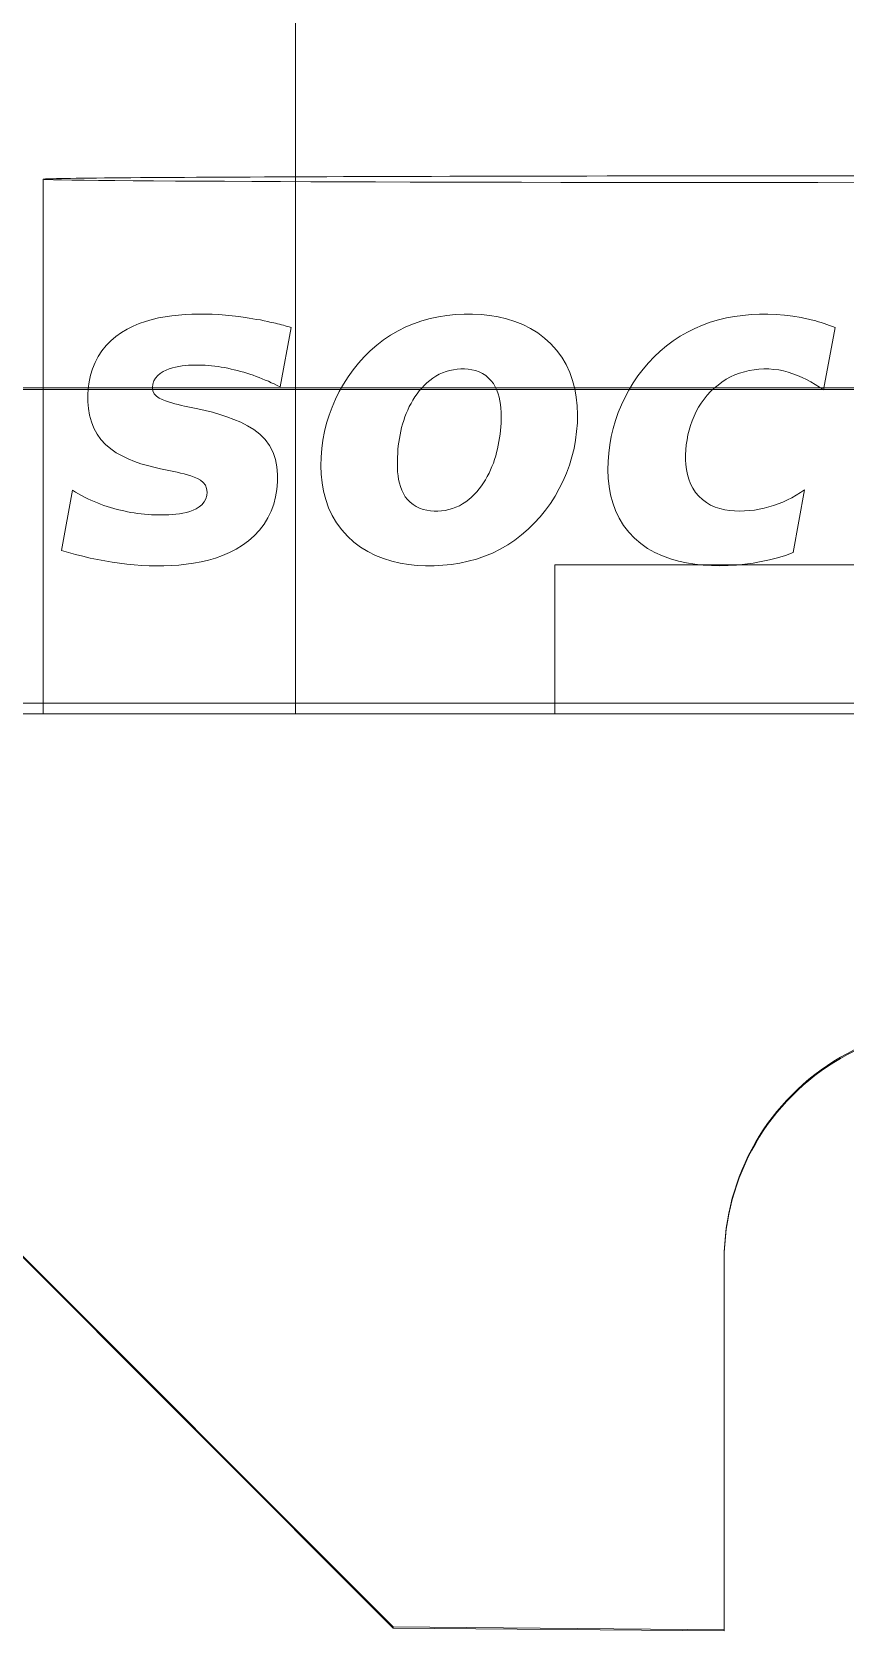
# Model space of a CAD drawing. Header units: millimetres. Extents: x 37984 to 70752, y 14140 to 37584.
# Drawn here: x 45866.9 to 45874.59, y 28242.74 to 28257.84 of the extents above; entities that cross this region are included whole.
import ezdxf

# ---------------------------------------------------------------- set-up
doc = ezdxf.new("R2010")
doc.units = ezdxf.units.MM
doc.layers.add('000-PI-Oprema', color=30, linetype='Continuous', lineweight=5)

# ---------------------------------------------------------------- blocks, each defined once
blk = doc.blocks.new('DELTA IP 30 - 47506030')
at = {"layer": '000-PI-Oprema'}
for p, q in [((47323.898, 28608.374), (47323.898, 28634.374)), ((47323.911, 28608.374), (47323.911, 28634.374)), ((47326.873, 28608.474), (47326.873, 28634.274)), ((47326.973, 28634.374), (47326.973, 28608.374)), ((47325.568, 28617.574), (47325.568, 28625.174)), ((47323.307, 28620.17), (47323.317, 28620.196)), ((47323.317, 28620.196), (47323.326, 28620.222)), ((47323.326, 28620.222), (47323.916, 28620.112)), ((47323.326, 28620.222), (47323.326, 28620.222)), ((47323.326, 28620.222), (47323.326, 28620.222)), ((47323.326, 28620.222), (47323.326, 28620.222)), ((47323.326, 28620.222), (47323.326, 28620.222)), ((47323.326, 28620.222), (47323.326, 28620.222)), ((47323.326, 28620.222), (47323.326, 28620.222)), ((47323.326, 28620.222), (47323.326, 28620.222)), ((47323.265, 28620.039), (47323.269, 28620.052)), ((47323.269, 28620.052), (47323.273, 28620.066)), ((47323.273, 28620.066), (47323.281, 28620.092)), ((47323.273, 28620.066), (47323.273, 28620.066)), ((47323.273, 28620.066), (47323.273, 28620.066)), ((47323.273, 28620.066), (47323.273, 28620.066)), ((47323.273, 28620.066), (47323.273, 28620.066)), ((47323.273, 28620.066), (47323.273, 28620.066)), ((47323.273, 28620.066), (47323.273, 28620.066)), ((47323.281, 28620.092), (47323.289, 28620.118)), ((47323.289, 28620.118), (47323.298, 28620.144)), ((47323.298, 28620.144), (47323.307, 28620.17)), ((47323.89, 28620.074), (47323.865, 28620.034)), ((47323.916, 28620.112), (47323.89, 28620.074)), ((47323.916, 28620.112), (47323.916, 28620.112)), ((47323.916, 28620.112), (47323.916, 28620.112)), ((47323.916, 28620.112), (47323.916, 28620.112)), ((47323.916, 28620.112), (47323.916, 28620.112)), ((47323.916, 28620.112), (47323.916, 28620.112)), ((47323.916, 28620.112), (47323.916, 28620.112)), ((47323.916, 28620.112), (47323.916, 28620.112)), ((47323.219, 28619.823), (47323.233, 28619.9)), ((47323.233, 28619.9), (47323.235, 28619.914)), ((47323.233, 28619.9), (47323.233, 28619.9)), ((47323.233, 28619.9), (47323.233, 28619.9)), ((47323.233, 28619.9), (47323.233, 28619.9)), ((47323.233, 28619.9), (47323.233, 28619.9)), ((47323.233, 28619.9), (47323.233, 28619.9)), ((47323.233, 28619.9), (47323.233, 28619.9)), ((47323.233, 28619.9), (47323.233, 28619.9)), ((47323.235, 28619.914), (47323.238, 28619.928)), ((47323.238, 28619.928), (47323.241, 28619.942)), ((47323.241, 28619.942), (47323.244, 28619.956)), ((47323.244, 28619.956), (47323.247, 28619.97)), ((47323.247, 28619.97), (47323.251, 28619.984)), ((47323.251, 28619.984), (47323.254, 28619.997)), ((47323.251, 28619.984), (47323.251, 28619.984)), ((47323.251, 28619.984), (47323.251, 28619.984)), ((47323.251, 28619.984), (47323.251, 28619.984)), ((47323.251, 28619.984), (47323.251, 28619.984)), ((47323.251, 28619.984), (47323.251, 28619.984)), ((47323.251, 28619.984), (47323.251, 28619.984)), ((47323.254, 28619.997), (47323.258, 28620.011)), ((47323.258, 28620.011), (47323.261, 28620.025)), ((47323.261, 28620.025), (47323.265, 28620.039)), ((47323.799, 28619.911), (47323.78, 28619.868)), ((47323.819, 28619.953), (47323.799, 28619.911)), ((47323.841, 28619.994), (47323.819, 28619.953)), ((47323.865, 28620.034), (47323.841, 28619.994)), ((47324.86, 28619.933), (47325.452, 28619.827)), ((47324.886, 28619.894), (47324.86, 28619.933)), ((47324.86, 28619.933), (47324.86, 28619.933)), ((47324.86, 28619.933), (47324.86, 28619.933)), ((47324.86, 28619.933), (47324.86, 28619.933)), ((47324.86, 28619.933), (47324.86, 28619.933)), ((47324.86, 28619.933), (47324.86, 28619.933)), ((47324.86, 28619.933), (47324.86, 28619.933)), ((47324.86, 28619.933), (47324.86, 28619.933)), ((47324.911, 28619.854), (47324.886, 28619.894)), ((47323.203, 28619.666), (47323.21, 28619.745)), ((47323.21, 28619.745), (47323.219, 28619.823)), ((47323.749, 28619.78), (47323.737, 28619.735)), ((47323.763, 28619.824), (47323.749, 28619.78)), ((47323.78, 28619.868), (47323.763, 28619.824)), ((47324.934, 28619.813), (47324.911, 28619.854)), ((47324.955, 28619.771), (47324.934, 28619.813)), ((47324.975, 28619.729), (47324.955, 28619.771)), ((47325.452, 28619.827), (47325.478, 28619.753)), ((47325.452, 28619.827), (47325.452, 28619.827)), ((47325.452, 28619.827), (47325.452, 28619.827)), ((47325.452, 28619.827), (47325.452, 28619.827)), ((47325.452, 28619.827), (47325.452, 28619.827)), ((47325.452, 28619.827), (47325.452, 28619.827)), ((47325.452, 28619.827), (47325.452, 28619.827)), ((47325.452, 28619.827), (47325.452, 28619.827)), ((47325.478, 28619.753), (47325.5, 28619.677)), ((47323.201, 28619.587), (47323.203, 28619.666)), ((47323.722, 28619.643), (47323.718, 28619.596)), ((47323.718, 28619.596), (47323.718, 28619.549)), ((47323.728, 28619.689), (47323.722, 28619.643)), ((47323.737, 28619.735), (47323.728, 28619.689)), ((47324.992, 28619.685), (47324.975, 28619.729)), ((47325.008, 28619.641), (47324.992, 28619.685)), ((47325.021, 28619.596), (47325.008, 28619.641)), ((47325.033, 28619.551), (47325.021, 28619.596)), ((47325.5, 28619.677), (47325.52, 28619.601)), ((47325.52, 28619.601), (47325.537, 28619.524)), ((47323.201, 28619.508), (47323.201, 28619.587)), ((47323.205, 28619.429), (47323.201, 28619.508)), ((47323.718, 28619.549), (47323.72, 28619.503)), ((47323.72, 28619.503), (47323.725, 28619.456)), ((47323.725, 28619.456), (47323.733, 28619.41)), ((47325.043, 28619.505), (47325.033, 28619.551)), ((47325.05, 28619.459), (47325.043, 28619.505)), ((47325.056, 28619.413), (47325.05, 28619.459)), ((47325.537, 28619.524), (47325.551, 28619.447)), ((47325.551, 28619.447), (47325.562, 28619.369)), ((47323.213, 28619.351), (47323.205, 28619.429)), ((47323.223, 28619.273), (47323.213, 28619.351)), ((47323.733, 28619.41), (47323.744, 28619.365)), ((47323.744, 28619.365), (47323.758, 28619.32)), ((47323.758, 28619.32), (47323.774, 28619.276)), ((47325.059, 28619.366), (47325.056, 28619.413)), ((47325.06, 28619.319), (47325.059, 28619.366)), ((47325.059, 28619.272), (47325.06, 28619.319)), ((47325.562, 28619.369), (47325.57, 28619.291)), ((47325.57, 28619.291), (47325.575, 28619.212)), ((47323.237, 28619.196), (47323.223, 28619.273)), ((47323.255, 28619.119), (47323.237, 28619.196)), ((47323.774, 28619.276), (47323.794, 28619.234)), ((47323.794, 28619.234), (47323.816, 28619.193)), ((47323.816, 28619.193), (47323.842, 28619.153)), ((47323.842, 28619.153), (47323.87, 28619.116)), ((47325.037, 28619.134), (47325.048, 28619.18)), ((47325.048, 28619.18), (47325.055, 28619.226)), ((47325.055, 28619.226), (47325.059, 28619.272)), ((47325.575, 28619.212), (47325.577, 28619.134)), ((47332.132, 28619.174), (47332.122, 28619.174)), ((47332.132, 28619.174), (47335.632, 28619.174)), ((47335.594, 28616.046), (47335.622, 28619.174)), ((47335.632, 28619.174), (47335.605, 28616.046)), ((47323.278, 28619.043), (47323.255, 28619.119)), ((47323.304, 28618.969), (47323.278, 28619.043)), ((47323.87, 28619.116), (47323.9, 28619.08)), ((47323.9, 28619.08), (47323.932, 28619.046)), ((47323.932, 28619.046), (47323.966, 28619.014)), ((47323.966, 28619.014), (47324.003, 28618.984)), ((47324.003, 28618.984), (47324.041, 28618.957)), ((47324.952, 28618.968), (47324.98, 28619.006)), ((47324.98, 28619.006), (47325.003, 28619.046)), ((47325.003, 28619.046), (47325.022, 28619.089)), ((47325.022, 28619.089), (47325.037, 28619.134)), ((47325.575, 28619.055), (47325.571, 28618.976)), ((47325.577, 28619.134), (47325.575, 28619.055)), ((47323.335, 28618.896), (47323.304, 28618.969)), ((47323.37, 28618.826), (47323.335, 28618.896)), ((47324.041, 28618.957), (47324.08, 28618.932)), ((47324.08, 28618.932), (47324.121, 28618.909)), ((47324.121, 28618.909), (47324.163, 28618.889)), ((47324.163, 28618.889), (47324.207, 28618.871)), ((47324.207, 28618.871), (47324.251, 28618.855)), ((47324.251, 28618.855), (47324.296, 28618.842)), ((47324.296, 28618.842), (47324.341, 28618.831)), ((47324.714, 28618.826), (47324.76, 28618.839)), ((47324.76, 28618.839), (47324.803, 28618.856)), ((47324.803, 28618.856), (47324.845, 28618.877)), ((47324.845, 28618.877), (47324.884, 28618.903)), ((47324.884, 28618.903), (47324.92, 28618.933)), ((47324.92, 28618.933), (47324.952, 28618.968)), ((47325.562, 28618.897), (47325.55, 28618.819)), ((47325.571, 28618.976), (47325.562, 28618.897)), ((47323.409, 28618.758), (47323.37, 28618.826)), ((47323.453, 28618.692), (47323.409, 28618.758)), ((47323.5, 28618.629), (47323.453, 28618.692)), ((47324.341, 28618.831), (47324.387, 28618.823)), ((47324.387, 28618.823), (47324.434, 28618.816)), ((47324.434, 28618.816), (47324.481, 28618.812)), ((47324.481, 28618.812), (47324.528, 28618.81)), ((47324.528, 28618.81), (47324.575, 28618.81)), ((47324.575, 28618.81), (47324.621, 28618.812)), ((47324.621, 28618.812), (47324.668, 28618.817)), ((47324.668, 28618.817), (47324.714, 28618.826)), ((47325.533, 28618.742), (47325.511, 28618.666)), ((47325.55, 28618.819), (47325.533, 28618.742)), ((47323.551, 28618.569), (47323.5, 28618.629)), ((47323.605, 28618.512), (47323.551, 28618.569)), ((47325.484, 28618.592), (47325.451, 28618.52)), ((47325.511, 28618.666), (47325.484, 28618.592)), ((47323.661, 28618.458), (47323.605, 28618.512)), ((47323.721, 28618.407), (47323.661, 28618.458)), ((47323.784, 28618.359), (47323.721, 28618.407)), ((47325.366, 28618.386), (47325.315, 28618.326)), ((47325.412, 28618.451), (47325.366, 28618.386)), ((47325.451, 28618.52), (47325.412, 28618.451)), ((47323.849, 28618.315), (47323.784, 28618.359)), ((47323.917, 28618.274), (47323.849, 28618.315)), ((47323.986, 28618.237), (47323.917, 28618.274)), ((47324.058, 28618.203), (47323.986, 28618.237)), ((47325.258, 28618.272), (47325.195, 28618.224)), ((47325.315, 28618.326), (47325.258, 28618.272)), ((47324.13, 28618.173), (47324.058, 28618.203)), ((47324.205, 28618.147), (47324.13, 28618.173)), ((47324.28, 28618.125), (47324.205, 28618.147)), ((47324.357, 28618.107), (47324.28, 28618.125)), ((47324.435, 28618.093), (47324.357, 28618.107)), ((47324.513, 28618.083), (47324.435, 28618.093)), ((47324.591, 28618.078), (47324.513, 28618.083)), ((47324.749, 28618.079), (47324.67, 28618.076)), ((47324.828, 28618.087), (47324.749, 28618.079)), ((47324.906, 28618.101), (47324.828, 28618.087)), ((47324.982, 28618.121), (47324.906, 28618.101)), ((47325.056, 28618.148), (47324.982, 28618.121)), ((47325.128, 28618.183), (47325.056, 28618.148)), ((47325.195, 28618.224), (47325.128, 28618.183)), ((47324.67, 28618.076), (47324.591, 28618.078)), ((47323.906, 28617.763), (47323.986, 28617.777)), ((47323.986, 28617.777), (47324.067, 28617.785)), ((47324.067, 28617.785), (47324.147, 28617.788)), ((47324.147, 28617.788), (47324.228, 28617.787)), ((47324.228, 28617.787), (47324.309, 28617.78)), ((47324.309, 28617.78), (47324.389, 28617.77)), ((47323.542, 28617.591), (47323.607, 28617.639)), ((47323.607, 28617.639), (47323.677, 28617.68)), ((47323.677, 28617.68), (47323.751, 28617.715)), ((47323.751, 28617.715), (47323.827, 28617.742)), ((47323.827, 28617.742), (47323.906, 28617.763)), ((47324.389, 28617.77), (47324.469, 28617.755)), ((47324.469, 28617.755), (47324.548, 28617.735)), ((47324.548, 28617.735), (47324.625, 28617.712)), ((47324.625, 28617.712), (47324.701, 28617.684)), ((47324.701, 28617.684), (47324.775, 28617.652)), ((47324.775, 28617.652), (47324.848, 28617.616)), ((47323.378, 28617.412), (47323.427, 28617.477)), ((47323.427, 28617.477), (47323.482, 28617.537)), ((47323.482, 28617.537), (47323.542, 28617.591)), ((47324.848, 28617.616), (47324.919, 28617.576)), ((47324.919, 28617.576), (47324.987, 28617.532)), ((47324.987, 28617.532), (47325.052, 28617.485)), ((47325.052, 28617.485), (47325.115, 28617.434)), ((47325.568, 28617.574), (47325.568, 28617.574)), ((47325.568, 28617.574), (47326.973, 28617.574)), ((47326.973, 28617.574), (47326.973, 28617.574)), ((47323.299, 28617.271), (47323.335, 28617.343)), ((47323.335, 28617.343), (47323.378, 28617.412)), ((47325.115, 28617.434), (47325.175, 28617.379)), ((47325.175, 28617.379), (47325.231, 28617.321)), ((47323.245, 28617.118), (47323.269, 28617.196)), ((47323.269, 28617.196), (47323.299, 28617.271)), ((47325.231, 28617.321), (47325.284, 28617.26)), ((47325.284, 28617.26), (47325.334, 28617.196)), ((47325.334, 28617.196), (47325.378, 28617.129)), ((47323.213, 28616.959), (47323.226, 28617.039)), ((47323.226, 28617.039), (47323.245, 28617.118)), ((47323.919, 28617.026), (47323.888, 28617.011)), ((47323.952, 28617.039), (47323.919, 28617.026)), ((47323.986, 28617.048), (47323.952, 28617.039)), ((47324.02, 28617.055), (47323.986, 28617.048)), ((47324.055, 28617.06), (47324.02, 28617.055)), ((47324.09, 28617.064), (47324.055, 28617.06)), ((47324.125, 28617.066), (47324.09, 28617.064)), ((47324.16, 28617.067), (47324.125, 28617.066)), ((47324.195, 28617.067), (47324.16, 28617.067)), ((47324.23, 28617.066), (47324.195, 28617.067)), ((47324.265, 28617.064), (47324.23, 28617.066)), ((47324.3, 28617.061), (47324.265, 28617.064)), ((47324.335, 28617.057), (47324.3, 28617.061)), ((47324.369, 28617.052), (47324.335, 28617.057)), ((47324.404, 28617.046), (47324.369, 28617.052)), ((47324.438, 28617.04), (47324.404, 28617.046)), ((47324.473, 28617.033), (47324.438, 28617.04)), ((47324.506, 28617.024), (47324.473, 28617.033)), ((47324.54, 28617.015), (47324.506, 28617.024)), ((47325.378, 28617.129), (47325.419, 28617.058)), ((47325.419, 28617.058), (47325.456, 28616.985)), ((47323.201, 28616.797), (47323.205, 28616.878)), ((47323.205, 28616.878), (47323.213, 28616.959)), ((47323.762, 28616.891), (47323.746, 28616.859)), ((47323.781, 28616.921), (47323.762, 28616.891)), ((47323.804, 28616.948), (47323.781, 28616.921)), ((47323.829, 28616.972), (47323.804, 28616.948)), ((47323.857, 28616.993), (47323.829, 28616.972)), ((47323.829, 28616.972), (47323.829, 28616.972)), ((47323.829, 28616.972), (47323.829, 28616.972)), ((47323.829, 28616.972), (47323.829, 28616.972)), ((47323.829, 28616.972), (47323.829, 28616.972)), ((47323.829, 28616.972), (47323.829, 28616.972)), ((47323.829, 28616.972), (47323.829, 28616.972)), ((47323.829, 28616.972), (47323.829, 28616.972)), ((47323.888, 28617.011), (47323.857, 28616.993)), ((47324.574, 28617.005), (47324.54, 28617.015)), ((47324.607, 28616.993), (47324.574, 28617.005)), ((47324.639, 28616.98), (47324.607, 28616.993)), ((47324.672, 28616.967), (47324.639, 28616.98)), ((47324.703, 28616.952), (47324.672, 28616.967)), ((47324.734, 28616.935), (47324.703, 28616.952)), ((47324.764, 28616.918), (47324.734, 28616.935)), ((47324.794, 28616.9), (47324.764, 28616.918)), ((47324.823, 28616.88), (47324.794, 28616.9)), ((47324.851, 28616.858), (47324.823, 28616.88)), ((47325.456, 28616.985), (47325.486, 28616.91)), ((47325.456, 28616.985), (47325.456, 28616.985)), ((47325.456, 28616.985), (47325.456, 28616.985)), ((47325.456, 28616.985), (47325.456, 28616.985)), ((47325.456, 28616.985), (47325.456, 28616.985)), ((47325.456, 28616.985), (47325.456, 28616.985)), ((47325.456, 28616.985), (47325.456, 28616.985)), ((47325.456, 28616.985), (47325.456, 28616.985)), ((47325.486, 28616.91), (47325.513, 28616.833)), ((47323.201, 28616.716), (47323.201, 28616.797)), ((47323.721, 28616.756), (47323.718, 28616.721)), ((47323.718, 28616.721), (47323.718, 28616.685)), ((47323.726, 28616.791), (47323.721, 28616.756)), ((47323.734, 28616.825), (47323.726, 28616.791)), ((47323.746, 28616.859), (47323.734, 28616.825)), ((47324.878, 28616.836), (47324.851, 28616.858)), ((47324.904, 28616.812), (47324.878, 28616.836)), ((47324.928, 28616.787), (47324.904, 28616.812)), ((47324.951, 28616.76), (47324.928, 28616.787)), ((47324.972, 28616.732), (47324.951, 28616.76)), ((47324.991, 28616.703), (47324.972, 28616.732)), ((47325.513, 28616.833), (47325.534, 28616.755)), ((47325.534, 28616.755), (47325.551, 28616.676)), ((47323.205, 28616.635), (47323.201, 28616.716)), ((47323.214, 28616.554), (47323.205, 28616.635)), ((47323.718, 28616.685), (47323.72, 28616.65)), ((47323.72, 28616.65), (47323.725, 28616.615)), ((47323.725, 28616.615), (47323.732, 28616.58)), ((47323.732, 28616.58), (47323.742, 28616.546)), ((47325.009, 28616.672), (47324.991, 28616.703)), ((47325.023, 28616.64), (47325.009, 28616.672)), ((47325.036, 28616.607), (47325.023, 28616.64)), ((47325.046, 28616.573), (47325.036, 28616.607)), ((47325.053, 28616.539), (47325.046, 28616.573)), ((47325.551, 28616.676), (47325.564, 28616.596)), ((47325.564, 28616.596), (47325.572, 28616.515)), ((47323.226, 28616.474), (47323.214, 28616.554)), ((47323.243, 28616.395), (47323.226, 28616.474)), ((47323.742, 28616.546), (47323.754, 28616.513)), ((47323.754, 28616.513), (47323.768, 28616.481)), ((47323.768, 28616.481), (47323.785, 28616.45)), ((47323.785, 28616.45), (47323.804, 28616.42)), ((47323.804, 28616.42), (47323.826, 28616.392)), ((47325.058, 28616.504), (47325.053, 28616.539)), ((47325.06, 28616.469), (47325.058, 28616.504)), ((47325.058, 28616.399), (47325.06, 28616.434)), ((47325.06, 28616.434), (47325.06, 28616.469)), ((47325.572, 28616.515), (47325.577, 28616.434)), ((47325.577, 28616.434), (47325.577, 28616.353)), ((47323.265, 28616.317), (47323.243, 28616.395)), ((47323.291, 28616.24), (47323.265, 28616.317)), ((47323.826, 28616.392), (47323.848, 28616.365)), ((47323.848, 28616.365), (47323.873, 28616.34)), ((47323.873, 28616.34), (47323.899, 28616.316)), ((47323.899, 28616.316), (47323.926, 28616.293)), ((47323.926, 28616.293), (47323.954, 28616.272)), ((47323.954, 28616.272), (47323.983, 28616.252)), ((47325.018, 28616.264), (47325.033, 28616.296)), ((47325.033, 28616.296), (47325.044, 28616.33)), ((47325.044, 28616.33), (47325.052, 28616.364)), ((47325.052, 28616.364), (47325.058, 28616.399)), ((47325.573, 28616.272), (47325.565, 28616.192)), ((47325.577, 28616.353), (47325.573, 28616.272)), ((47323.322, 28616.165), (47323.291, 28616.24)), ((47323.359, 28616.092), (47323.322, 28616.165)), ((47323.322, 28616.165), (47323.322, 28616.165)), ((47323.322, 28616.165), (47323.322, 28616.165)), ((47323.322, 28616.165), (47323.322, 28616.165)), ((47323.322, 28616.165), (47323.322, 28616.165)), ((47323.322, 28616.165), (47323.322, 28616.165)), ((47323.322, 28616.165), (47323.322, 28616.165)), ((47323.322, 28616.165), (47323.322, 28616.165)), ((47323.983, 28616.252), (47324.013, 28616.233)), ((47324.013, 28616.233), (47324.043, 28616.215)), ((47324.043, 28616.215), (47324.074, 28616.199)), ((47324.074, 28616.199), (47324.106, 28616.184)), ((47324.106, 28616.184), (47324.138, 28616.17)), ((47324.138, 28616.17), (47324.171, 28616.158)), ((47324.171, 28616.158), (47324.205, 28616.146)), ((47324.205, 28616.146), (47324.238, 28616.136)), ((47324.238, 28616.136), (47324.272, 28616.126)), ((47324.272, 28616.126), (47324.306, 28616.118)), ((47324.306, 28616.118), (47324.341, 28616.111)), ((47324.829, 28616.115), (47324.862, 28616.127)), ((47324.862, 28616.127), (47324.894, 28616.143)), ((47324.894, 28616.143), (47324.924, 28616.161)), ((47324.924, 28616.161), (47324.951, 28616.182)), ((47324.951, 28616.182), (47324.977, 28616.207)), ((47324.977, 28616.207), (47324.999, 28616.234)), ((47324.999, 28616.234), (47325.018, 28616.264)), ((47325.565, 28616.192), (47325.552, 28616.112)), ((47323.4, 28616.021), (47323.359, 28616.092)), ((47323.444, 28615.955), (47323.4, 28616.021)), ((47324.341, 28616.111), (47324.375, 28616.105)), ((47324.375, 28616.105), (47324.41, 28616.099)), ((47324.41, 28616.099), (47324.445, 28616.095)), ((47324.445, 28616.095), (47324.48, 28616.091)), ((47324.48, 28616.091), (47324.515, 28616.089)), ((47324.515, 28616.089), (47324.551, 28616.087)), ((47324.551, 28616.087), (47324.586, 28616.086)), ((47324.586, 28616.086), (47324.621, 28616.086)), ((47324.621, 28616.086), (47324.621, 28616.086)), ((47324.621, 28616.086), (47324.621, 28616.086)), ((47324.621, 28616.086), (47324.621, 28616.086)), ((47324.621, 28616.086), (47324.621, 28616.086)), ((47324.621, 28616.086), (47324.621, 28616.086)), ((47324.621, 28616.086), (47324.621, 28616.086)), ((47324.621, 28616.086), (47324.621, 28616.086)), ((47324.621, 28616.086), (47324.656, 28616.086)), ((47324.656, 28616.086), (47324.691, 28616.088)), ((47324.691, 28616.088), (47324.726, 28616.092)), ((47324.726, 28616.092), (47324.761, 28616.097)), ((47324.761, 28616.097), (47324.795, 28616.105)), ((47324.795, 28616.105), (47324.829, 28616.115)), ((47325.534, 28616.033), (47325.509, 28615.955)), ((47325.552, 28616.112), (47325.534, 28616.033)), ((47327.922, 28608.374), (47335.594, 28616.046)), ((47335.605, 28616.046), (47327.932, 28608.374)), ((47335.594, 28616.046), (47335.605, 28616.046)), ((47323.494, 28615.891), (47323.444, 28615.955)), ((47323.547, 28615.83), (47323.494, 28615.891)), ((47323.604, 28615.772), (47323.547, 28615.83)), ((47325.479, 28615.88), (47325.443, 28615.807)), ((47325.509, 28615.955), (47325.479, 28615.88)), ((47323.664, 28615.718), (47323.604, 28615.772)), ((47323.727, 28615.667), (47323.664, 28615.718)), ((47323.792, 28615.62), (47323.727, 28615.667)), ((47325.352, 28615.674), (47325.297, 28615.614)), ((47325.401, 28615.739), (47325.352, 28615.674)), ((47325.443, 28615.807), (47325.401, 28615.739)), ((47323.861, 28615.577), (47323.792, 28615.62)), ((47323.931, 28615.537), (47323.861, 28615.577)), ((47324.004, 28615.501), (47323.931, 28615.537)), ((47325.172, 28615.512), (47325.102, 28615.471)), ((47325.237, 28615.56), (47325.172, 28615.512)), ((47325.297, 28615.614), (47325.237, 28615.56)), ((47324.078, 28615.469), (47324.004, 28615.501)), ((47324.154, 28615.441), (47324.078, 28615.469)), ((47324.231, 28615.417), (47324.154, 28615.441)), ((47324.31, 28615.398), (47324.231, 28615.417)), ((47324.39, 28615.382), (47324.31, 28615.398)), ((47324.47, 28615.371), (47324.39, 28615.382)), ((47324.551, 28615.365), (47324.47, 28615.371)), ((47324.632, 28615.363), (47324.551, 28615.365)), ((47324.712, 28615.366), (47324.632, 28615.363)), ((47324.793, 28615.374), (47324.712, 28615.366)), ((47324.873, 28615.389), (47324.793, 28615.374)), ((47324.952, 28615.409), (47324.873, 28615.389)), ((47325.028, 28615.436), (47324.952, 28615.409)), ((47325.102, 28615.471), (47325.028, 28615.436)), ((47326.973, 28615.124), (47313.371, 28615.124)), ((47323.321, 28615.063), (47323.316, 28615.045)), ((47323.326, 28615.082), (47323.321, 28615.063)), ((47323.326, 28615.082), (47323.326, 28615.082)), ((47323.326, 28615.082), (47323.326, 28615.082)), ((47323.326, 28615.082), (47323.326, 28615.082)), ((47323.326, 28615.082), (47323.326, 28615.082)), ((47323.326, 28615.082), (47323.326, 28615.082)), ((47323.326, 28615.082), (47323.326, 28615.082)), ((47323.326, 28615.082), (47323.326, 28615.082)), ((47323.888, 28614.979), (47323.326, 28615.082)), ((47326.973, 28615.124), (47326.973, 28615.124)), ((47323.283, 28614.918), (47323.279, 28614.9)), ((47323.287, 28614.936), (47323.283, 28614.918)), ((47323.292, 28614.954), (47323.287, 28614.936)), ((47323.296, 28614.973), (47323.292, 28614.954)), ((47323.301, 28614.991), (47323.296, 28614.973)), ((47323.296, 28614.973), (47323.296, 28614.973)), ((47323.296, 28614.973), (47323.296, 28614.973)), ((47323.296, 28614.973), (47323.296, 28614.973)), ((47323.296, 28614.973), (47323.296, 28614.973)), ((47323.296, 28614.973), (47323.296, 28614.973)), ((47323.296, 28614.973), (47323.296, 28614.973)), ((47323.306, 28615.009), (47323.301, 28614.991)), ((47323.311, 28615.027), (47323.306, 28615.009)), ((47323.316, 28615.045), (47323.311, 28615.027)), ((47323.848, 28614.895), (47323.86, 28614.923)), ((47323.86, 28614.923), (47323.874, 28614.951)), ((47323.874, 28614.951), (47323.888, 28614.979)), ((47323.888, 28614.979), (47323.888, 28614.979)), ((47323.888, 28614.979), (47323.888, 28614.979)), ((47323.888, 28614.979), (47323.888, 28614.979)), ((47323.888, 28614.979), (47323.888, 28614.979)), ((47323.888, 28614.979), (47323.888, 28614.979)), ((47323.888, 28614.979), (47323.888, 28614.979)), ((47323.888, 28614.979), (47323.888, 28614.979)), ((47324.506, 28614.911), (47324.442, 28614.879)), ((47324.573, 28614.934), (47324.506, 28614.911)), ((47324.643, 28614.948), (47324.573, 28614.934)), ((47324.714, 28614.954), (47324.643, 28614.948)), ((47324.785, 28614.954), (47324.714, 28614.954)), ((47324.855, 28614.948), (47324.785, 28614.954)), ((47324.926, 28614.936), (47324.855, 28614.948)), ((47324.994, 28614.919), (47324.926, 28614.936)), ((47325.061, 28614.894), (47324.994, 28614.919)), ((47323.256, 28614.792), (47323.25, 28614.756)), ((47323.263, 28614.827), (47323.256, 28614.792)), ((47323.271, 28614.863), (47323.263, 28614.827)), ((47323.275, 28614.881), (47323.271, 28614.863)), ((47323.271, 28614.863), (47323.271, 28614.863)), ((47323.271, 28614.863), (47323.271, 28614.863)), ((47323.271, 28614.863), (47323.271, 28614.863)), ((47323.271, 28614.863), (47323.271, 28614.863)), ((47323.271, 28614.863), (47323.271, 28614.863)), ((47323.271, 28614.863), (47323.271, 28614.863)), ((47323.279, 28614.9), (47323.275, 28614.881)), ((47323.789, 28614.751), (47323.8, 28614.78)), ((47323.8, 28614.78), (47323.811, 28614.809)), ((47323.811, 28614.809), (47323.823, 28614.838)), ((47323.823, 28614.838), (47323.835, 28614.867)), ((47323.835, 28614.867), (47323.848, 28614.895)), ((47324.334, 28614.788), (47324.291, 28614.731)), ((47324.385, 28614.837), (47324.334, 28614.788)), ((47324.442, 28614.879), (47324.385, 28614.837)), ((47325.125, 28614.863), (47325.061, 28614.894)), ((47325.185, 28614.826), (47325.125, 28614.863)), ((47325.241, 28614.783), (47325.185, 28614.826)), ((47325.293, 28614.734), (47325.241, 28614.783)), ((47323.233, 28614.649), (47323.224, 28614.587)), ((47323.238, 28614.685), (47323.233, 28614.649)), ((47323.233, 28614.649), (47323.233, 28614.649)), ((47323.233, 28614.649), (47323.233, 28614.649)), ((47323.233, 28614.649), (47323.233, 28614.649)), ((47323.233, 28614.649), (47323.233, 28614.649)), ((47323.233, 28614.649), (47323.233, 28614.649)), ((47323.233, 28614.649), (47323.233, 28614.649)), ((47323.233, 28614.649), (47323.233, 28614.649)), ((47323.244, 28614.721), (47323.238, 28614.685)), ((47323.25, 28614.756), (47323.244, 28614.721)), ((47323.741, 28614.604), (47323.75, 28614.634)), ((47323.75, 28614.634), (47323.759, 28614.663)), ((47323.759, 28614.663), (47323.769, 28614.693)), ((47323.769, 28614.693), (47323.778, 28614.722)), ((47323.778, 28614.722), (47323.789, 28614.751)), ((47324.222, 28614.607), (47324.194, 28614.542)), ((47324.254, 28614.67), (47324.222, 28614.607)), ((47324.291, 28614.731), (47324.254, 28614.67)), ((47325.34, 28614.68), (47325.293, 28614.734)), ((47325.382, 28614.623), (47325.34, 28614.68)), ((47325.419, 28614.563), (47325.382, 28614.623)), ((47323.21, 28614.461), (47323.205, 28614.398)), ((47323.216, 28614.524), (47323.21, 28614.461)), ((47323.224, 28614.587), (47323.216, 28614.524)), ((47323.706, 28614.453), (47323.712, 28614.483)), ((47323.712, 28614.483), (47323.719, 28614.514)), ((47323.719, 28614.514), (47323.726, 28614.544)), ((47323.726, 28614.544), (47323.733, 28614.574)), ((47323.733, 28614.574), (47323.741, 28614.604)), ((47324.169, 28614.475), (47324.147, 28614.408)), ((47324.194, 28614.542), (47324.169, 28614.475)), ((47325.451, 28614.5), (47325.419, 28614.563)), ((47325.479, 28614.435), (47325.451, 28614.5)), ((47323.202, 28614.335), (47323.2, 28614.271)), ((47323.205, 28614.398), (47323.202, 28614.335)), ((47323.686, 28614.3), (47323.689, 28614.33)), ((47323.689, 28614.33), (47323.692, 28614.361)), ((47323.692, 28614.361), (47323.696, 28614.392)), ((47323.696, 28614.392), (47323.701, 28614.422)), ((47323.701, 28614.422), (47323.706, 28614.453)), ((47324.127, 28614.34), (47324.11, 28614.271)), ((47324.147, 28614.408), (47324.127, 28614.34)), ((47325.503, 28614.368), (47325.479, 28614.435)), ((47325.523, 28614.3), (47325.503, 28614.368)), ((47323.2, 28614.271), (47323.2, 28614.208)), ((47323.2, 28614.208), (47323.201, 28614.145)), ((47323.681, 28614.207), (47323.682, 28614.238)), ((47323.681, 28614.176), (47323.681, 28614.207)), ((47323.682, 28614.144), (47323.681, 28614.176)), ((47323.682, 28614.238), (47323.684, 28614.269)), ((47323.684, 28614.269), (47323.686, 28614.3)), ((47324.094, 28614.202), (47324.069, 28614.076)), ((47324.11, 28614.271), (47324.094, 28614.202)), ((47324.094, 28614.202), (47324.094, 28614.202)), ((47324.094, 28614.202), (47324.094, 28614.202)), ((47324.094, 28614.202), (47324.094, 28614.202)), ((47324.094, 28614.202), (47324.094, 28614.202)), ((47324.094, 28614.202), (47324.094, 28614.202)), ((47324.094, 28614.202), (47324.094, 28614.202)), ((47324.094, 28614.202), (47324.094, 28614.202)), ((47324.728, 28614.134), (47324.739, 28614.166)), ((47324.739, 28614.166), (47324.753, 28614.196)), ((47324.753, 28614.196), (47324.769, 28614.225)), ((47324.769, 28614.225), (47324.79, 28614.251)), ((47324.79, 28614.251), (47324.816, 28614.272)), ((47324.816, 28614.272), (47324.847, 28614.284)), ((47324.847, 28614.284), (47324.88, 28614.289)), ((47324.88, 28614.289), (47324.913, 28614.286)), ((47324.913, 28614.286), (47324.945, 28614.277)), ((47324.945, 28614.277), (47324.974, 28614.261)), ((47324.974, 28614.261), (47325, 28614.239)), ((47325, 28614.239), (47325.021, 28614.214)), ((47325.021, 28614.214), (47325.038, 28614.185)), ((47325.038, 28614.185), (47325.052, 28614.155)), ((47325.052, 28614.155), (47325.064, 28614.124)), ((47325.539, 28614.231), (47325.523, 28614.3)), ((47325.552, 28614.161), (47325.539, 28614.231)), ((47325.562, 28614.091), (47325.552, 28614.161)), ((47323.201, 28614.145), (47323.204, 28614.081)), ((47323.204, 28614.081), (47323.209, 28614.018)), ((47323.209, 28614.018), (47323.216, 28613.956)), ((47323.683, 28614.113), (47323.682, 28614.144)), ((47323.686, 28614.082), (47323.683, 28614.113)), ((47323.69, 28614.051), (47323.686, 28614.082)), ((47323.695, 28614.02), (47323.69, 28614.051)), ((47323.701, 28613.99), (47323.695, 28614.02)), ((47324.055, 28614.015), (47324.048, 28613.984)), ((47324.062, 28614.046), (47324.055, 28614.015)), ((47324.069, 28614.076), (47324.062, 28614.046)), ((47324.069, 28614.076), (47324.069, 28614.076)), ((47324.069, 28614.076), (47324.069, 28614.076)), ((47324.069, 28614.076), (47324.069, 28614.076)), ((47324.069, 28614.076), (47324.069, 28614.076)), ((47324.069, 28614.076), (47324.069, 28614.076)), ((47324.069, 28614.076), (47324.069, 28614.076)), ((47324.069, 28614.076), (47324.069, 28614.076)), ((47324.686, 28613.973), (47324.693, 28614.006)), ((47324.693, 28614.006), (47324.701, 28614.038)), ((47324.701, 28614.038), (47324.709, 28614.07)), ((47324.709, 28614.07), (47324.718, 28614.102)), ((47324.718, 28614.102), (47324.728, 28614.134)), ((47325.064, 28614.124), (47325.073, 28614.092)), ((47325.073, 28614.092), (47325.08, 28614.06)), ((47325.08, 28614.06), (47325.085, 28614.027)), ((47325.085, 28614.027), (47325.089, 28613.994)), ((47325.57, 28614.02), (47325.562, 28614.091)), ((47325.574, 28613.95), (47325.57, 28614.02)), ((47323.216, 28613.956), (47323.225, 28613.893)), ((47323.225, 28613.893), (47323.237, 28613.83)), ((47323.708, 28613.96), (47323.701, 28613.99)), ((47323.718, 28613.93), (47323.708, 28613.96)), ((47323.729, 28613.901), (47323.718, 28613.93)), ((47323.743, 28613.873), (47323.729, 28613.901)), ((47323.76, 28613.846), (47323.743, 28613.873)), ((47324.008, 28613.865), (47323.994, 28613.836)), ((47324.02, 28613.894), (47324.008, 28613.865)), ((47324.03, 28613.924), (47324.02, 28613.894)), ((47324.039, 28613.954), (47324.03, 28613.924)), ((47324.048, 28613.984), (47324.039, 28613.954)), ((47324.662, 28613.848), (47324.686, 28613.973)), ((47324.686, 28613.973), (47324.686, 28613.973)), ((47324.686, 28613.973), (47324.686, 28613.973)), ((47324.686, 28613.973), (47324.686, 28613.973)), ((47324.686, 28613.973), (47324.686, 28613.973)), ((47324.686, 28613.973), (47324.686, 28613.973)), ((47324.686, 28613.973), (47324.686, 28613.973)), ((47324.686, 28613.973), (47324.686, 28613.973)), ((47325.089, 28613.994), (47325.093, 28613.961)), ((47325.093, 28613.961), (47325.095, 28613.928)), ((47325.095, 28613.928), (47325.096, 28613.895)), ((47325.096, 28613.895), (47325.097, 28613.863)), ((47325.097, 28613.863), (47325.097, 28613.83)), ((47325.577, 28613.88), (47325.574, 28613.95)), ((47325.577, 28613.81), (47325.577, 28613.88)), ((47323.237, 28613.83), (47323.251, 28613.768)), ((47323.251, 28613.768), (47323.269, 28613.707)), ((47323.269, 28613.707), (47323.29, 28613.647)), ((47323.78, 28613.822), (47323.76, 28613.846)), ((47323.804, 28613.801), (47323.78, 28613.822)), ((47323.831, 28613.786), (47323.804, 28613.801)), ((47323.861, 28613.776), (47323.831, 28613.786)), ((47323.892, 28613.772), (47323.861, 28613.776)), ((47323.924, 28613.776), (47323.892, 28613.772)), ((47323.952, 28613.789), (47323.924, 28613.776)), ((47323.976, 28613.81), (47323.952, 28613.789)), ((47323.994, 28613.836), (47323.976, 28613.81)), ((47324.613, 28613.663), (47324.631, 28613.724)), ((47324.631, 28613.724), (47324.647, 28613.785)), ((47324.647, 28613.785), (47324.662, 28613.848)), ((47324.662, 28613.848), (47324.662, 28613.848)), ((47324.662, 28613.848), (47324.662, 28613.848)), ((47324.662, 28613.848), (47324.662, 28613.848)), ((47324.662, 28613.848), (47324.662, 28613.848)), ((47324.662, 28613.848), (47324.662, 28613.848)), ((47324.662, 28613.848), (47324.662, 28613.848)), ((47324.662, 28613.848), (47324.662, 28613.848)), ((47325.093, 28613.731), (47325.09, 28613.698)), ((47325.095, 28613.764), (47325.093, 28613.731)), ((47325.097, 28613.797), (47325.095, 28613.764)), ((47325.097, 28613.83), (47325.097, 28613.797)), ((47325.573, 28613.67), (47325.576, 28613.74)), ((47325.576, 28613.74), (47325.577, 28613.81)), ((47323.29, 28613.647), (47323.314, 28613.589)), ((47323.314, 28613.589), (47323.343, 28613.532)), ((47324.568, 28613.543), (47324.592, 28613.602)), ((47324.592, 28613.602), (47324.613, 28613.663)), ((47325.072, 28613.567), (47325.066, 28613.535)), ((47325.078, 28613.6), (47325.072, 28613.567)), ((47325.082, 28613.632), (47325.078, 28613.6)), ((47325.087, 28613.665), (47325.082, 28613.632)), ((47325.09, 28613.698), (47325.087, 28613.665)), ((47325.561, 28613.53), (47325.568, 28613.6)), ((47325.568, 28613.6), (47325.573, 28613.67)), ((47323.343, 28613.532), (47323.375, 28613.478)), ((47323.375, 28613.478), (47323.412, 28613.426)), ((47323.412, 28613.426), (47323.453, 28613.378)), ((47324.473, 28613.377), (47324.509, 28613.43)), ((47324.509, 28613.43), (47324.54, 28613.486)), ((47324.54, 28613.486), (47324.568, 28613.543)), ((47325.035, 28613.407), (47325.026, 28613.375)), ((47325.044, 28613.439), (47325.035, 28613.407)), ((47325.052, 28613.47), (47325.044, 28613.439)), ((47325.059, 28613.502), (47325.052, 28613.47)), ((47325.066, 28613.535), (47325.059, 28613.502)), ((47325.543, 28613.391), (47325.553, 28613.46)), ((47325.553, 28613.46), (47325.561, 28613.53)), ((47323.453, 28613.378), (47323.498, 28613.333)), ((47323.498, 28613.333), (47323.547, 28613.293)), ((47323.547, 28613.293), (47323.6, 28613.258)), ((47323.6, 28613.258), (47323.657, 28613.229)), ((47324.277, 28613.218), (47324.333, 28613.248)), ((47324.333, 28613.248), (47324.385, 28613.285)), ((47324.385, 28613.285), (47324.432, 28613.328)), ((47324.432, 28613.328), (47324.473, 28613.377)), ((47324.982, 28613.251), (47324.97, 28613.22)), ((47324.994, 28613.282), (47324.982, 28613.251)), ((47325.006, 28613.313), (47324.994, 28613.282)), ((47325.016, 28613.344), (47325.006, 28613.313)), ((47325.026, 28613.375), (47325.016, 28613.344)), ((47325.503, 28613.183), (47325.518, 28613.252)), ((47325.518, 28613.252), (47325.531, 28613.321)), ((47325.531, 28613.321), (47325.543, 28613.391)), ((47323.657, 28613.229), (47323.716, 28613.205)), ((47323.716, 28613.205), (47323.777, 28613.187)), ((47323.777, 28613.187), (47323.84, 28613.174)), ((47323.84, 28613.174), (47323.903, 28613.165)), ((47323.903, 28613.165), (47323.966, 28613.161)), ((47323.966, 28613.161), (47324.03, 28613.162)), ((47324.03, 28613.162), (47324.093, 28613.168)), ((47324.093, 28613.168), (47324.156, 28613.178)), ((47324.156, 28613.178), (47324.218, 28613.195)), ((47324.218, 28613.195), (47324.277, 28613.218)), ((47324.913, 28613.101), (47324.898, 28613.072)), ((47324.928, 28613.131), (47324.913, 28613.101)), ((47324.943, 28613.16), (47324.928, 28613.131)), ((47324.957, 28613.19), (47324.943, 28613.16)), ((47324.97, 28613.22), (47324.957, 28613.19)), ((47325.47, 28613.046), (47325.487, 28613.115)), ((47325.487, 28613.115), (47325.503, 28613.183)), ((47324.881, 28613.044), (47324.864, 28613.016)), ((47324.864, 28613.016), (47325.432, 28612.912)), ((47324.864, 28613.016), (47324.864, 28613.016)), ((47324.864, 28613.016), (47324.864, 28613.016)), ((47324.864, 28613.016), (47324.864, 28613.016)), ((47324.864, 28613.016), (47324.864, 28613.016)), ((47324.864, 28613.016), (47324.864, 28613.016)), ((47324.864, 28613.016), (47324.864, 28613.016)), ((47324.864, 28613.016), (47324.864, 28613.016)), ((47324.898, 28613.072), (47324.881, 28613.044)), ((47325.432, 28612.912), (47325.452, 28612.979)), ((47325.452, 28612.979), (47325.47, 28613.046)), ((47325.432, 28612.912), (47325.432, 28612.912)), ((47325.432, 28612.912), (47325.432, 28612.912)), ((47325.432, 28612.912), (47325.432, 28612.912)), ((47325.432, 28612.912), (47325.432, 28612.912)), ((47325.432, 28612.912), (47325.432, 28612.912)), ((47325.432, 28612.912), (47325.432, 28612.912)), ((47325.432, 28612.912), (47325.432, 28612.912)), ((47326.973, 28612.738), (47321.927, 28612.738))]:
    blk.add_line(p, q, dxfattribs=at)
for centre, major_axis, ratio, start_param, end_param in [((47332.122, 28621.374), (2.2, 0), 0.999993, 1.570796, 4.712389), ((47332.132, 28621.374), (2.2, 0), 0.999993, 1.570796, 4.712389), ((47321.927, 28621.374), (0, 8.636), 0.003813, 1.570796, 3.141593), ((47321.927, 28621.374), (0, 8.636), 0.003813, 3.141593, 4.712389)]:
    blk.add_ellipse(centre, major_axis=major_axis, ratio=ratio, start_param=start_param, end_param=end_param, dxfattribs=at)

msp = doc.modelspace()

# ---------------------------------------------------------------- block references
at = {"layer": '000-PI-Oprema', "rotation": 270}
msp.add_blockref('DELTA IP 30 - 47506030', (17254.271, 75578.377), dxfattribs=at)

doc.saveas('drawing.dxf')
